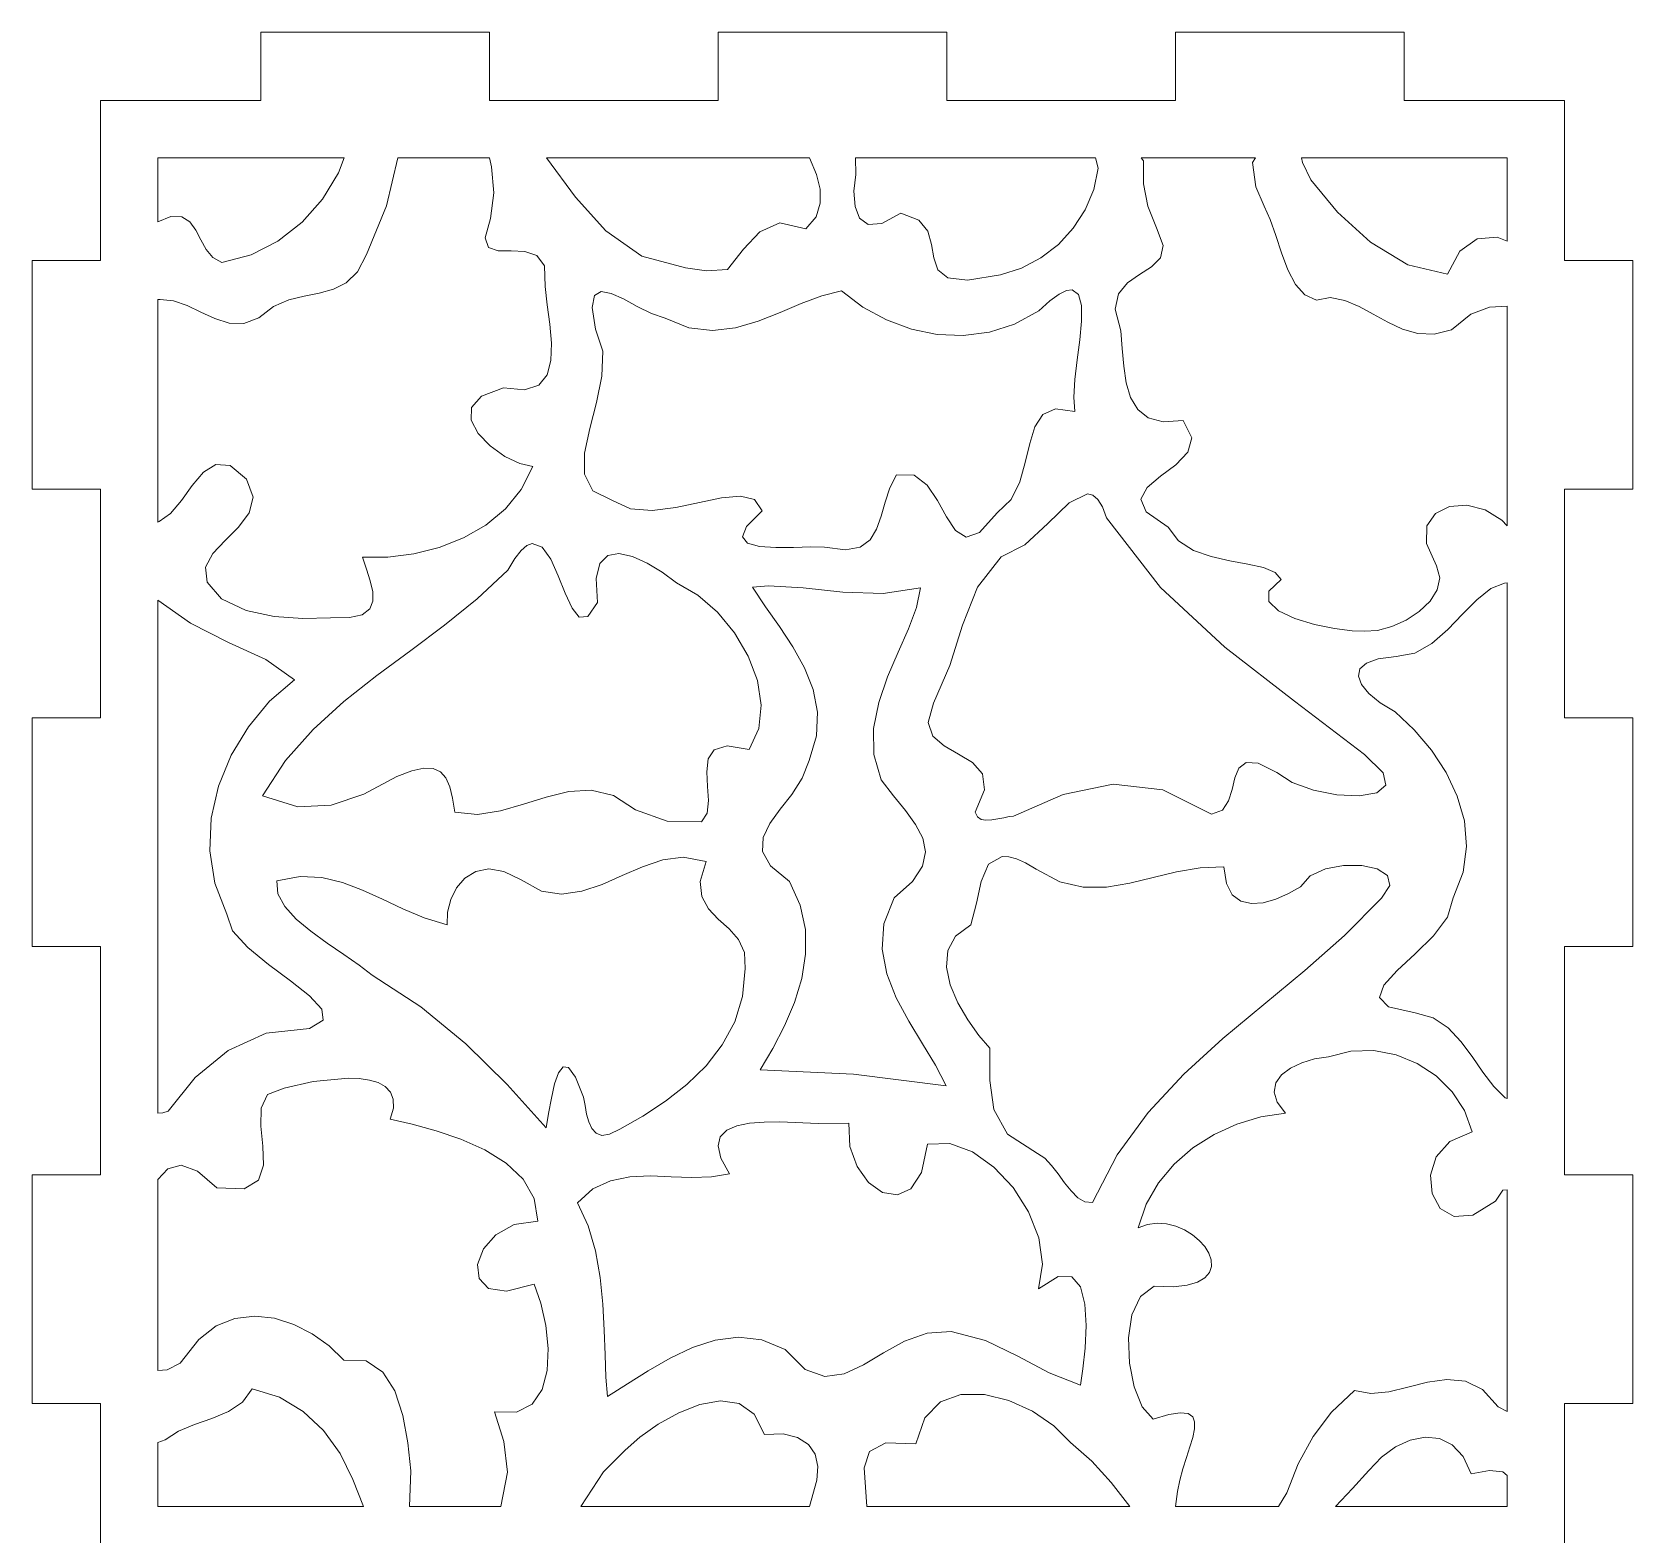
# Model space of a CAD drawing. Header units: millimetres. Extents: x 0 to 274, y 0 to 474.
# Drawn here: x 0 to 140, y 342.5 to 474 of the extents above; entities that cross this region are included whole.
import ezdxf

# ---------------------------------------------------------------- set-up
doc = ezdxf.new("R2010")
doc.units = ezdxf.units.MM
doc.layers.add('inner', color=7, linetype='CONTINUOUS', lineweight=0)
doc.layers.add('outer', color=7, linetype='CONTINUOUS', lineweight=0)

msp = doc.modelspace()

# ---------------------------------------------------------------- linework, layer by layer
at = {"layer": 'inner'}
for points in [[(27.3, 463), (11, 463), (11, 463), (11, 457.4), (12.14, 457.86), (13.11, 457.83), (13.8, 457.38), (14.32, 456.66), (14.76, 455.81), (15.22, 454.96), (15.81, 454.26), (16.61, 453.84), (19.16, 454.5), (21.51, 455.71), (23.61, 457.36), (25.39, 459.38), (26.79, 461.69), (27.3, 463), (27.3, 463)], [(11, 450.6), (11, 431.1), (11.13, 431.17), (12.12, 431.86), (13.06, 433.01), (14, 434.33), (14.99, 435.49), (16.08, 436.17), (17.32, 436.07), (18.76, 434.88), (19.33, 433.31), (18.98, 431.93), (18.06, 430.68), (16.88, 429.51), (15.81, 428.36), (15.17, 427.17), (15.31, 425.87), (16.57, 424.42), (18.74, 423.38), (21.17, 422.85), (23.67, 422.68), (26.1, 422.75), (27.76, 422.76), (28.88, 423.02), (29.53, 423.52), (29.81, 424.2), (29.8, 425.03), (29.58, 425.98), (29.26, 427), (28.9, 428.05), (31.12, 428.06), (33.38, 428.34), (35.61, 428.9), (37.74, 429.73), (39.69, 430.85), (41.4, 432.27), (42.78, 433.98), (43.79, 435.99), (42.65, 436.24), (41.34, 436.87), (40.06, 437.78), (39, 438.87), (38.39, 440.04), (38.42, 441.16), (39.3, 442.14), (41.23, 442.87), (43.08, 442.69), (44.32, 443.1), (45.05, 444), (45.38, 445.27), (45.42, 446.79), (45.28, 448.45), (45.06, 450.14), (44.87, 451.73), (44.81, 453.53), (44.15, 454.46), (43.1, 454.8), (41.89, 454.84), (40.76, 454.86), (39.93, 455.15), (39.63, 455.99), (40.08, 457.67), (40.38, 459.94), (40.19, 462.19), (40, 463), (32, 463), (31, 458.79), (29.24, 454.54), (28.45, 453.02), (27.48, 452.06), (26.36, 451.49), (25.12, 451.16), (23.81, 450.9), (22.47, 450.56), (21.13, 449.98), (19.83, 448.99), (18.51, 448.51), (17.23, 448.54), (15.98, 448.92), (14.76, 449.48), (13.57, 450.06), (12.38, 450.49), (11.21, 450.6), (11, 450.6)], [(45, 463), (47.52, 459.54), (50.18, 456.61), (53.34, 454.4), (57.15, 453.36), (58.98, 453.11), (60.82, 453.21), (62.21, 454.99), (63.66, 456.52), (65.4, 457.29), (67.67, 456.78), (68.56, 457.84), (68.93, 459.01), (68.91, 460.25), (68.59, 461.54), (68, 463)], [(72, 463), (72.03, 461.53), (71.88, 460.06), (71.97, 458.73), (72.36, 457.71), (73.12, 457.16), (74.3, 457.25), (75.99, 458.15), (77.56, 457.54), (78.34, 456.57), (78.66, 455.41), (78.85, 454.23), (79.22, 453.19), (80.1, 452.49), (81.81, 452.29), (84.68, 452.75), (86.53, 453.33), (88.23, 454.23), (89.76, 455.41), (91.06, 456.83), (92.1, 458.44), (92.84, 460.21), (93.22, 462.08), (93, 463)], [(129, 450), (127.46, 449.93), (125.82, 449.3), (124.14, 447.94), (122.62, 447.55), (121.19, 447.62), (119.84, 448.01), (118.55, 448.62), (117.29, 449.31), (116.05, 449.98), (114.81, 450.51), (113.53, 450.77), (112.31, 450.55), (111.31, 450.99), (110.5, 451.92), (109.83, 453.19), (109.26, 454.67), (108.76, 456.19), (108.27, 457.6), (107.76, 458.76), (107.01, 460.44), (106.73, 462.58), (107, 463), (97, 463), (97.2, 462.72), (97.2, 460.72), (97.58, 458.75), (98.34, 456.87), (98.92, 455.33), (98.69, 454.24), (97.91, 453.45), (96.86, 452.77), (95.81, 452.04), (95, 451.09), (94.72, 449.75), (95.22, 447.85), (95.34, 446.3), (95.48, 444.76), (95.69, 443.31), (96.07, 442.03), (96.69, 440.98), (97.61, 440.24), (98.91, 439.9), (100.67, 440.01), (101.43, 438.5), (101.06, 437.23), (100.01, 436.13), (98.69, 435.13), (97.53, 434.15), (96.97, 433.14), (97.43, 432.01), (99.35, 430.69), (100.27, 429.48), (101.58, 428.65), (103.12, 428.1), (104.74, 427.72), (106.31, 427.44), (107.68, 427.14), (108.7, 426.72), (109.23, 426.09), (108.15, 425.08), (108.16, 424.16), (109, 423.37), (110.42, 422.7), (112.14, 422.17), (113.91, 421.81), (115.45, 421.61), (116.52, 421.59), (117.67, 421.65), (118.92, 421.99), (120.16, 422.55), (121.31, 423.31), (122.25, 424.2), (122.88, 425.19), (123.1, 426.23), (122.82, 427.28), (121.94, 429.26), (121.98, 430.8), (122.72, 431.88), (123.95, 432.48), (125.47, 432.59), (127.06, 432.2), (128.52, 431.28), (129, 430.8)], [(129, 455.7), (129, 463), (111, 463), (111.1, 462.57), (111.82, 461.06), (114.16, 458.24), (117.04, 455.6), (120.3, 453.62), (123.78, 452.81), (124.86, 454.83), (126.36, 455.89), (128.12, 456.05), (129, 455.7)], [(90.95, 451.44), (90.45, 451.37), (89.81, 451.06), (89.01, 450.48), (88.03, 449.61), (85.93, 448.45), (83.72, 447.74), (81.44, 447.45), (79.16, 447.54), (76.9, 448.01), (74.72, 448.81), (72.66, 449.93), (70.78, 451.34), (69.06, 450.92), (67.27, 450.24), (65.41, 449.45), (63.49, 448.7), (61.52, 448.13), (59.5, 447.88), (57.44, 448.11), (55.36, 448.96), (54.17, 449.37), (52.93, 449.99), (51.72, 450.64), (50.64, 451.13), (49.76, 451.3), (49.18, 450.95), (48.99, 449.91), (49.28, 448.01), (49.91, 446.09), (49.84, 443.9), (49.37, 441.59), (48.77, 439.3), (48.32, 437.16), (48.32, 435.31), (49.03, 433.87), (50.75, 433), (52.34, 432.27), (54.23, 432.13), (56.29, 432.4), (58.36, 432.83), (60.3, 433.24), (61.96, 433.39), (63.19, 433.09), (63.85, 432.1), (62.48, 430.75), (62.13, 429.83), (62.58, 429.27), (63.63, 428.98), (65.04, 428.89), (66.6, 428.91), (68.1, 428.95), (69.31, 428.94), (71.13, 428.7), (72.42, 428.94), (73.28, 429.58), (73.85, 430.51), (74.25, 431.64), (74.6, 432.87), (75.01, 434.11), (75.61, 435.26), (77.14, 435.22), (78.29, 434.35), (79.19, 433.01), (79.98, 431.58), (80.76, 430.39), (81.68, 429.81), (82.85, 430.21), (84.4, 431.93), (85.61, 433.11), (86.37, 434.64), (86.86, 436.33), (87.25, 438), (87.7, 439.46), (88.39, 440.54), (89.5, 441.04), (91.19, 440.8), (91.1, 442.04), (91.2, 443.59), (91.4, 445.32), (91.62, 447.07), (91.77, 448.7), (91.77, 450.07), (91.52, 451.03), (90.95, 451.44)], [(92.31, 433.6), (90.69, 432.81), (88.84, 431), (86.83, 429.12), (84.76, 428.08), (82.68, 425.42), (81.36, 422.1), (80.27, 418.57), (78.84, 415.28), (78.36, 413.58), (78.77, 412.4), (79.77, 411.54), (81.03, 410.83), (82.25, 410.08), (83.11, 409.1), (83.3, 407.71), (82.49, 405.73), (82.67, 405.33), (82.99, 405.11), (83.42, 405.03), (83.93, 405.06), (84.46, 405.15), (84.98, 405.26), (85.44, 405.36), (85.82, 405.39), (90.16, 407.3), (94.53, 408.18), (98.89, 407.7), (103.15, 405.56), (104.09, 405.93), (104.63, 406.72), (104.95, 407.72), (105.19, 408.74), (105.54, 409.6), (106.16, 410.09), (107.22, 410.03), (108.87, 409.22), (110.2, 408.34), (112.05, 407.67), (114.11, 407.27), (116.06, 407.17), (117.59, 407.43), (118.39, 408.09), (118.14, 409.19), (116.52, 410.79), (110.39, 415.44), (104.3, 420.17), (98.67, 425.39), (93.95, 431.48), (93.6, 432.46), (93.21, 433.11), (92.78, 433.48), (92.31, 433.6)], [(43.74, 429.25), (43.28, 429.07), (42.77, 428.64), (42.22, 427.93), (41.61, 426.91), (38.94, 424.41), (36.08, 422.11), (33.12, 419.9), (30.15, 417.7), (27.28, 415.42), (24.59, 412.96), (22.18, 410.25), (20.16, 407.18), (23.24, 406.21), (26.17, 406.34), (29.02, 407.31), (31.9, 408.86), (33.2, 409.35), (34.25, 409.58), (35.08, 409.55), (35.71, 409.26), (36.19, 408.74), (36.53, 407.97), (36.78, 406.97), (36.96, 405.74), (38.97, 405.55), (40.97, 405.85), (42.97, 406.43), (44.96, 407.06), (46.94, 407.55), (48.9, 407.67), (50.84, 407.21), (52.77, 405.96), (55.55, 404.96), (58.54, 404.91), (59.05, 405.66), (59.16, 406.75), (59.08, 408), (59, 409.28), (59.13, 410.4), (59.66, 411.21), (60.78, 411.54), (62.7, 411.22), (63.55, 413.07), (63.77, 415.11), (63.44, 417.26), (62.63, 419.4), (61.44, 421.43), (59.94, 423.24), (58.23, 424.74), (56.37, 425.82), (55.11, 426.73), (53.79, 427.53), (52.5, 428.11), (51.32, 428.38), (50.34, 428.21), (49.64, 427.51), (49.32, 426.18), (49.46, 424.1), (48.6, 422.87), (47.86, 422.8), (47.22, 423.58), (46.62, 424.89), (46.02, 426.43), (45.37, 427.88), (44.62, 428.92), (43.74, 429.25)], [(129, 380.7), (129, 425.8), (128.77, 425.78), (127.56, 425.31), (126.35, 424.33), (125.1, 423.06), (123.8, 421.71), (122.41, 420.5), (120.91, 419.64), (119.28, 419.36), (117.73, 419.17), (116.69, 418.79), (116.12, 418.27), (115.99, 417.63), (116.27, 416.91), (116.91, 416.12), (117.9, 415.31), (119.2, 414.51), (120.87, 412.94), (122.38, 411.16), (123.66, 409.22), (124.64, 407.15), (125.26, 404.98), (125.45, 402.75), (125.15, 400.49), (124.28, 398.24), (123.79, 396.56), (122.56, 394.92), (120.96, 393.34), (119.38, 391.89), (118.21, 390.61), (117.82, 389.53), (118.61, 388.71), (120.96, 388.18), (122.53, 387.74), (123.85, 386.87), (124.96, 385.69), (125.95, 384.36), (126.88, 383), (127.82, 381.75), (128.83, 380.74), (129, 380.7)], [(11, 379.4), (11.44, 379.43), (11.92, 379.57), (14.28, 382.53), (17.15, 384.9), (20.49, 386.41), (24.26, 386.81), (25.45, 387.53), (25.33, 388.5), (24.26, 389.67), (22.59, 390.99), (20.67, 392.42), (18.87, 393.89), (17.54, 395.37), (17.03, 396.81), (15.98, 399.53), (15.55, 402.36), (15.68, 405.22), (16.32, 408.03), (17.41, 410.72), (18.92, 413.22), (20.78, 415.44), (22.95, 417.32), (20.44, 419.09), (17.18, 420.6), (13.87, 422.29), (11, 424.3)], [(64.41, 425.55), (62.99, 425.43), (64.15, 423.72), (65.37, 421.98), (66.54, 420.2), (67.55, 418.36), (68.31, 416.46), (68.69, 414.48), (68.61, 412.42), (67.95, 410.25), (67.35, 408.71), (66.44, 407.3), (65.43, 406), (64.52, 404.75), (63.93, 403.54), (63.88, 402.31), (64.58, 401.04), (66.24, 399.69), (67.18, 397.61), (67.63, 395.48), (67.65, 393.33), (67.31, 391.2), (66.68, 389.09), (65.81, 387.04), (64.79, 385.07), (63.67, 383.21), (71.83, 382.83), (79.94, 381.8), (79.01, 383.6), (77.87, 385.48), (76.67, 387.45), (75.58, 389.49), (74.75, 391.59), (74.34, 393.76), (74.5, 395.97), (75.4, 398.24), (77.01, 399.68), (77.88, 401.01), (78.14, 402.26), (77.89, 403.46), (77.26, 404.66), (76.37, 405.88), (75.33, 407.18), (74.27, 408.56), (73.6, 410.79), (73.58, 413.06), (74.04, 415.33), (74.82, 417.57), (75.75, 419.73), (76.65, 421.77), (77.35, 423.66), (77.69, 425.36), (74.42, 424.86), (70.89, 425), (67.44, 425.36), (64.41, 425.55)], [(56.93, 401.81), (55.17, 401.57), (53.39, 400.97), (51.62, 400.2), (49.85, 399.42), (48.08, 398.82), (46.31, 398.57), (44.54, 398.84), (42.78, 399.82), (41.27, 400.56), (39.94, 400.77), (38.8, 400.54), (37.86, 399.96), (37.12, 399.11), (36.61, 398.09), (36.33, 396.98), (36.29, 395.88), (34.3, 396.49), (32.44, 397.28), (30.65, 398.12), (28.91, 398.93), (27.15, 399.6), (25.35, 400.03), (23.45, 400.11), (21.42, 399.74), (21.5, 398.61), (22.1, 397.49), (23.11, 396.39), (24.39, 395.32), (25.82, 394.29), (27.27, 393.3), (28.62, 392.37), (29.74, 391.49), (34.01, 388.71), (37.93, 385.48), (41.56, 381.91), (44.95, 378.12), (45.17, 379.39), (45.42, 380.73), (45.7, 381.97), (46.03, 382.94), (46.44, 383.47), (46.92, 383.41), (47.52, 382.57), (48.23, 380.8), (48.36, 380.07), (48.5, 379.33), (48.69, 378.65), (48.96, 378.06), (49.33, 377.65), (49.84, 377.46), (50.51, 377.56), (51.39, 378), (53.42, 379.15), (55.4, 380.45), (57.26, 381.92), (58.94, 383.56), (60.36, 385.39), (61.45, 387.41), (62.13, 389.62), (62.35, 392.05), (62.31, 393.47), (61.78, 394.59), (60.95, 395.52), (60.01, 396.38), (59.15, 397.29), (58.56, 398.35), (58.43, 399.69), (58.95, 401.42), (56.93, 401.81)], [(84.83, 401.87), (83.65, 401.19), (83.01, 399.68), (82.6, 397.77), (82.11, 395.88), (80.76, 394.89), (80.09, 393.64), (79.97, 392.19), (80.29, 390.64), (80.95, 389.07), (81.82, 387.57), (82.79, 386.21), (83.76, 385.08), (83.76, 382.27), (84.1, 379.73), (85.3, 377.58), (87.93, 375.89), (88.57, 375.46), (89.16, 374.84), (89.74, 374.09), (90.3, 373.32), (90.87, 372.6), (91.45, 372.01), (92.07, 371.65), (92.73, 371.6), (94.88, 375.76), (97.59, 379.46), (100.72, 382.82), (104.14, 385.93), (107.71, 388.92), (111.3, 391.89), (114.78, 394.96), (118, 398.23), (118.74, 399.34), (118.54, 400.19), (117.64, 400.77), (116.28, 401.07), (114.68, 401.08), (113.1, 400.78), (111.77, 400.16), (110.92, 399.22), (109.88, 398.63), (108.78, 398.14), (107.67, 397.82), (106.63, 397.74), (105.7, 397.95), (104.96, 398.51), (104.44, 399.49), (104.23, 400.95), (102.15, 400.88), (100.09, 400.52), (98.04, 400.02), (96, 399.52), (93.97, 399.19), (91.93, 399.19), (89.88, 399.65), (87.82, 400.75), (86.89, 401.3), (86.09, 401.66), (85.41, 401.84), (84.83, 401.87)], [(129, 372.7), (128.63, 372.66), (127.98, 371.71), (125.99, 370.47), (124.36, 370.36), (123.15, 371.08), (122.44, 372.38), (122.29, 373.97), (122.78, 375.58), (123.97, 376.94), (125.94, 377.77), (125.26, 379.63), (124.19, 381.27), (122.78, 382.66), (121.12, 383.75), (119.28, 384.5), (117.33, 384.88), (115.34, 384.84), (113.38, 384.33), (112.16, 384.15), (111.04, 383.81), (110.05, 383.35), (109.27, 382.75), (108.78, 382.05), (108.62, 381.25), (108.88, 380.36), (109.61, 379.4), (107.46, 379.08), (105.37, 378.45), (103.37, 377.55), (101.52, 376.37), (99.88, 374.95), (98.5, 373.3), (97.43, 371.44), (96.72, 369.37), (97.54, 369.67), (98.38, 369.78), (99.21, 369.72), (100.02, 369.51), (100.78, 369.19), (101.47, 368.77), (102.07, 368.27), (102.56, 367.73), (102.91, 367.15), (103.11, 366.57), (103.14, 366), (102.96, 365.47), (102.56, 365.01), (101.92, 364.62), (101.02, 364.35), (99.83, 364.21), (98.12, 364.28), (96.92, 363.37), (96.19, 361.77), (95.88, 359.74), (95.96, 357.54), (96.37, 355.45), (97.08, 353.72), (98.04, 352.64), (99.41, 353.05), (100.41, 353.2), (101.09, 353.13), (101.5, 352.85), (101.67, 352.39), (101.66, 351.78), (101.5, 351.04), (101.25, 350.2), (100.95, 349.28), (100.64, 348.3), (100.37, 347.3), (100.18, 346.3), (100, 345), (109, 345), (109.72, 346.2), (110.73, 348.74), (112.03, 351.11), (113.65, 353.26), (115.64, 355.15), (117.08, 354.87), (118.66, 355.04), (120.32, 355.44), (122.02, 355.86), (123.71, 356.1), (125.34, 355.96), (126.85, 355.23), (128.21, 353.7), (129, 353.3)], [(27.67, 382.46), (24.58, 382.17), (22.06, 381.58), (20.6, 381.03), (20.03, 379.84), (20.01, 378.26), (20.19, 376.52), (20.24, 374.87), (19.81, 373.54), (18.56, 372.79), (16.15, 372.86), (14.46, 374.34), (13.03, 374.85), (11.87, 374.55), (11, 373.6), (11, 356.9), (11.81, 356.94), (12.95, 357.54), (14.59, 359.61), (16.11, 360.79), (17.75, 361.45), (19.47, 361.65), (21.2, 361.46), (22.9, 360.92), (24.51, 360.09), (25.98, 359.04), (27.26, 357.81), (29.23, 357.73), (30.69, 356.76), (31.72, 355.1), (32.42, 352.96), (32.86, 350.56), (33.12, 348.11), (33, 345), (41, 345), (41.58, 348), (41.27, 350.69), (40.44, 353.27), (42.38, 353.24), (43.75, 353.95), (44.61, 355.22), (45.05, 356.9), (45.13, 358.83), (44.92, 360.84), (44.49, 362.77), (43.91, 364.45), (41.5, 363.84), (39.91, 364.08), (39.09, 364.94), (38.96, 366.17), (39.48, 367.53), (40.56, 368.77), (42.17, 369.66), (44.23, 369.95), (43.91, 371.95), (42.94, 373.63), (41.45, 375.03), (39.59, 376.19), (37.51, 377.12), (35.34, 377.85), (33.23, 378.43), (31.33, 378.87), (31.6, 379.84), (31.59, 380.62), (31.35, 381.25), (30.89, 381.73), (30.26, 382.08), (29.5, 382.3), (28.62, 382.43), (27.67, 382.46)], [(65.4, 378.64), (64.01, 378.63), (62.73, 378.53), (61.62, 378.3), (60.75, 377.92), (60.18, 377.34), (59.99, 376.54), (60.23, 375.47), (60.99, 374.11), (59.41, 373.83), (57.69, 373.79), (55.89, 373.85), (54.07, 373.91), (52.28, 373.83), (50.59, 373.5), (49.04, 372.79), (47.7, 371.57), (48.63, 369.55), (49.27, 367.35), (49.68, 365.04), (49.91, 362.71), (50.04, 360.42), (50.11, 358.26), (50.19, 356.31), (50.32, 354.63), (52.06, 355.72), (53.88, 356.87), (55.79, 357.97), (57.75, 358.9), (59.75, 359.56), (61.78, 359.82), (63.82, 359.58), (65.85, 358.73), (67.62, 356.99), (69.33, 356.38), (71.02, 356.61), (72.72, 357.38), (74.47, 358.43), (76.31, 359.45), (78.27, 360.17), (80.37, 360.29), (83.39, 359.52), (86.22, 358.16), (88.95, 356.69), (91.68, 355.6), (91.9, 357.03), (92.09, 358.86), (92.18, 360.83), (92.07, 362.69), (91.69, 364.2), (90.94, 365.1), (89.74, 365.13), (88.01, 364.05), (88.37, 366.2), (88.04, 368.49), (87.14, 370.77), (85.8, 372.89), (84.12, 374.69), (82.24, 376.02), (80.26, 376.74), (78.31, 376.68), (77.79, 374.23), (76.85, 372.8), (75.67, 372.26), (74.38, 372.48), (73.16, 373.35), (72.15, 374.73), (71.52, 376.5), (71.42, 378.53), (68.76, 378.5), (65.4, 378.64)], [(11, 345), (29, 345), (28.05, 347.37), (26.95, 349.62), (25.49, 351.64), (23.72, 353.31), (21.63, 354.57), (19.24, 355.3), (18.4, 354.13), (17.18, 353.31), (15.73, 352.7), (14.22, 352.17), (12.8, 351.59), (11.63, 350.82), (11, 350.6)], [(68, 345), (68.62, 347.31), (68.72, 348.5), (68.48, 349.56), (67.89, 350.42), (66.95, 351.03), (65.68, 351.34), (64.06, 351.3), (63.16, 353.07), (61.84, 354), (60.22, 354.24), (58.41, 353.93), (56.55, 353.19), (54.75, 352.19), (53.15, 351.05), (51.87, 349.92), (49.96, 348.04), (48, 345)], [(96, 345), (94.37, 347.08), (92.68, 348.97), (90.81, 350.58), (89.35, 352.05), (87.5, 353.32), (85.42, 354.27), (83.28, 354.8), (81.23, 354.79), (79.44, 354.15), (78.07, 352.75), (77.28, 350.49), (74.66, 350.57), (73.25, 349.8), (72.78, 348.38), (73, 345)], [(129, 347.7), (128.62, 348.04), (127.44, 348.14), (125.85, 347.85), (125.14, 349.38), (124.19, 350.39), (123.07, 350.94), (121.83, 351.06), (120.53, 350.81), (119.24, 350.21), (118.01, 349.31), (116.9, 348.15), (115.46, 346.56), (114, 345), (129, 345)]]:
    msp.add_lwpolyline(points, close=True, dxfattribs=at)
at = {"layer": 'outer'}
for p, q in [((20, 468), (20, 474)), ((20, 474), (40, 474)), ((40, 474), (40, 468)), ((60, 468), (60, 474)), ((60, 474), (80, 474)), ((80, 474), (80, 468)), ((100, 468), (100, 474)), ((100, 474), (120, 474)), ((120, 474), (120, 468)), ((6, 454), (6, 468)), ((6, 468), (20, 468)), ((40, 468), (60, 468)), ((80, 468), (100, 468)), ((120, 468), (134, 468)), ((134, 454), (134, 468)), ((0, 434), (0, 454)), ((0, 454), (6, 454)), ((140, 454), (134, 454)), ((140, 434), (140, 454)), ((6, 434), (0, 434)), ((6, 414), (6, 434)), ((134, 414), (134, 434)), ((134, 434), (140, 434)), ((0, 394), (0, 414)), ((0, 414), (6, 414)), ((140, 414), (134, 414)), ((140, 394), (140, 414)), ((6, 394), (0, 394)), ((6, 374), (6, 394)), ((134, 374), (134, 394)), ((134, 394), (140, 394)), ((0, 354), (0, 374)), ((0, 374), (6, 374)), ((140, 374), (134, 374)), ((140, 354), (140, 374)), ((6, 354), (0, 354)), ((6, 340), (6, 354)), ((134, 354), (140, 354)), ((134, 340), (134, 354))]:
    msp.add_line(p, q, dxfattribs=at)

doc.saveas('drawing.dxf')
